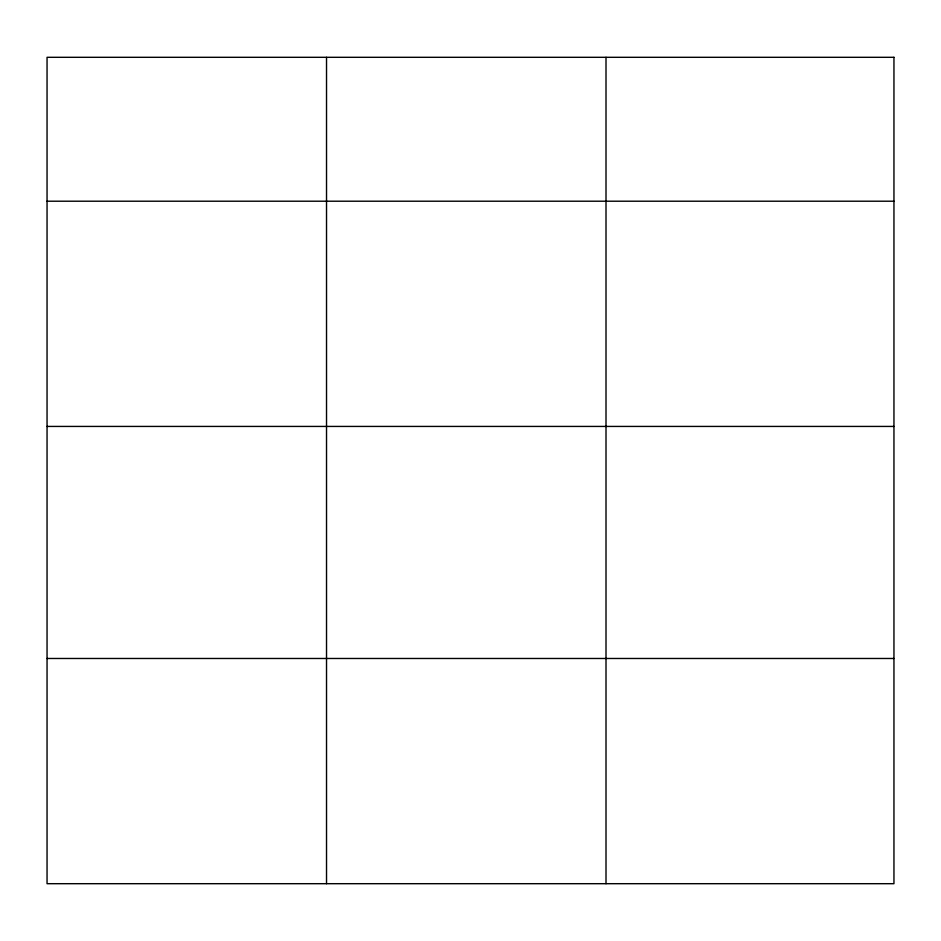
<?xml version="1.0" encoding="UTF-8"?>
<svg xmlns="http://www.w3.org/2000/svg" width="941" height="941" viewBox="0 0 941 941"><rect width="100%" height="100%" fill="white"/><g stroke="black" fill="none" stroke-linecap="round" stroke-linejoin="round"><path stroke-width="1.41" d="M47.05 201.209L893.95 201.209M47.05 426.426L893.95 426.426M47.05 658.477L893.95 658.477M606.004 57.307L606.004 883.693M326.527 57.307L326.527 883.693M893.95 57.307L47.05 57.307L47.05 883.693L893.95 883.693L893.95 57.307"/></g></svg>
